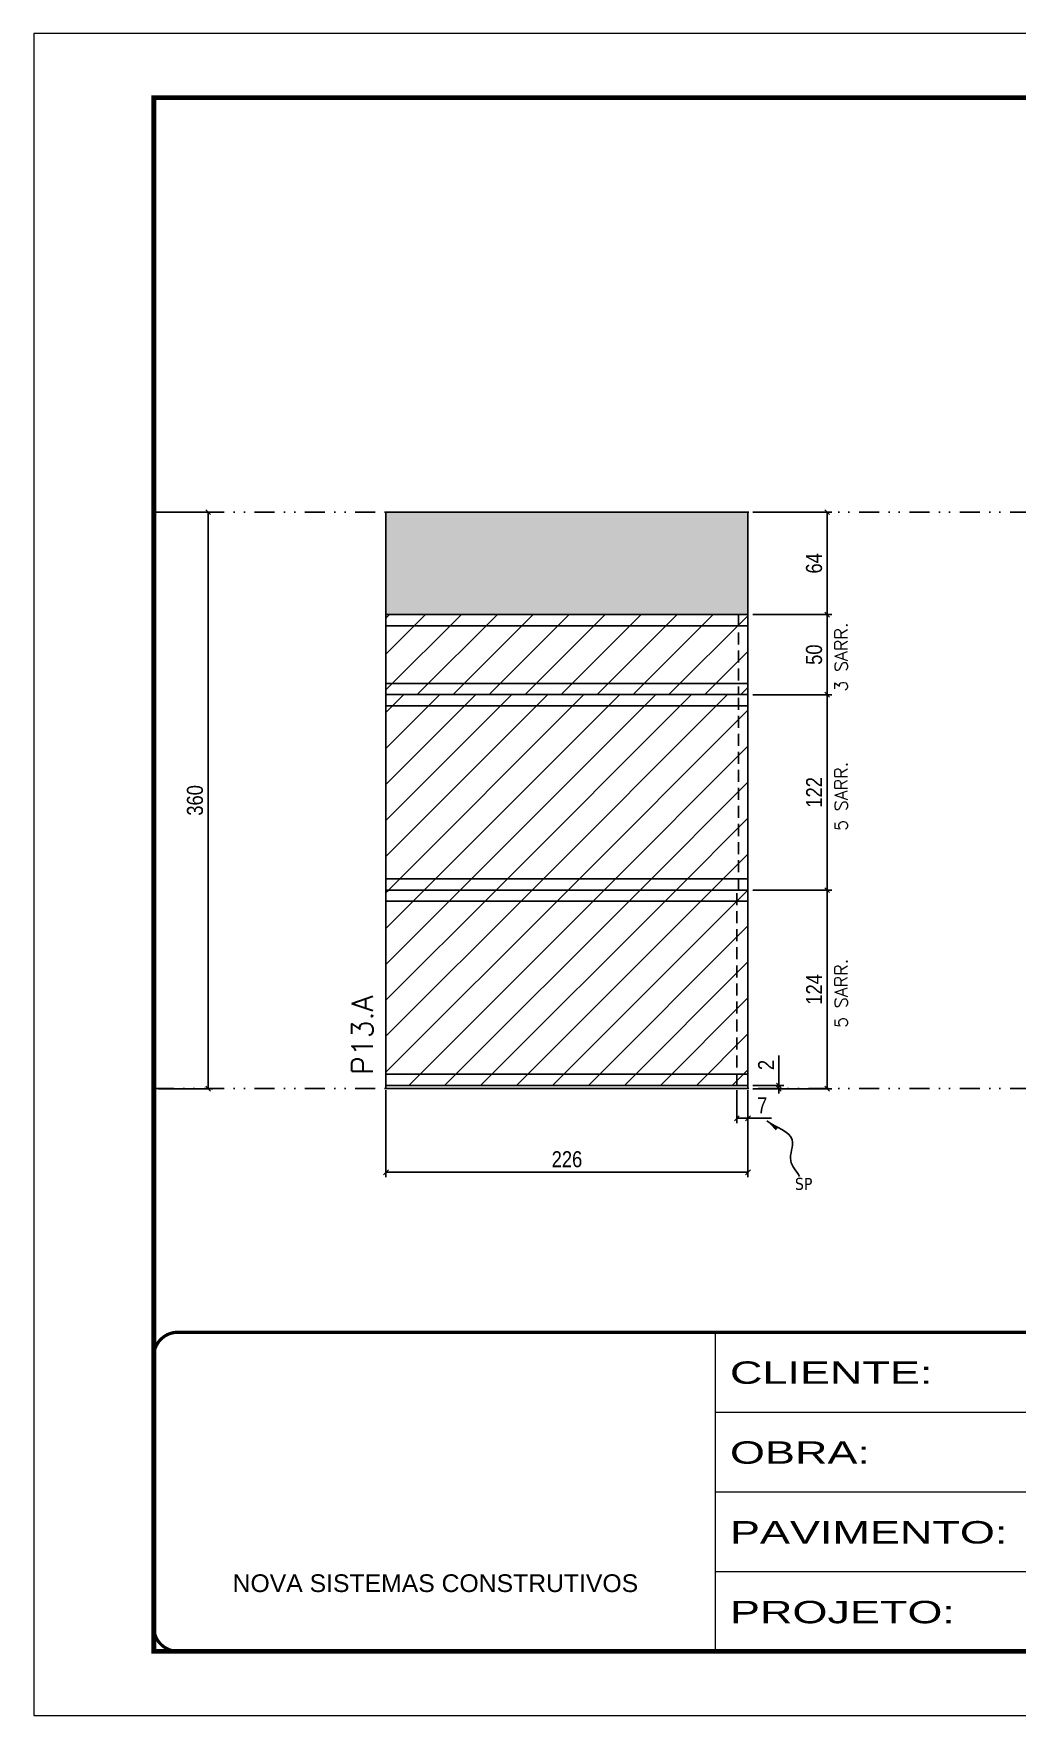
# Model space of a CAD drawing. Extents: x 2949 to 9203, y -16089 to 12527.
# Drawn here: x 2949 to 3563, y -6900 to -5850 of the extents above; entities that cross this region are included whole.
import ezdxf

# ---------------------------------------------------------------- set-up
doc = ezdxf.new("R2010")
doc.units = 0
for name, pattern in [('CONTINUO', [0]), ('DASHED', [0.75, 0.5, -0.25]), ('DIVIDE2', [0.625, 0.25, -0.125, 0, -0.125, 0, -0.125]), ('HIDDEN', [0.375, 0.25, -0.125])]:
    doc.linetypes.add(name, pattern=pattern)
for name, color, linetype in [('COTA', 241, 'Continuous'), ('Nível', 160, 'Continuous'), ('Painéis', 200, 'Continuous'), ('Romaneio', 10, 'Continuous'), ('SARR_2.2x7', 40, 'Continuous'), ('Sarrafo de Pressão', 42, 'HIDDEN'), ('texto', 7, 'Continuous')]:
    doc.layers.add(name, color=color, linetype=linetype)
for name, color, linetype, lineweight in [('Folhas', 255, 'Continuous', 9), ('Hachura', 251, 'Continuous', 9), ('SARRAFO DE PRESSAO', 251, 'DASHED', 9), ('Texto Seção', 7, 'Continuous', 15)]:
    doc.layers.add(name, color=color, linetype=linetype, lineweight=lineweight)
doc.styles.add('ARIAL', font='arial.ttf')
doc.styles.add('COTA TECNICA', font='techl___.ttf', dxfattribs={"height": 10})
doc.styles.add('COTA TECNICA-50', font='techl___.ttf', dxfattribs={"height": 10})
doc.styles.add('REGUA-120', font='ROMANS.shx', dxfattribs={"height": 15})
doc.styles.add('ROMANS', font='romans.shx')
doc.styles.get("Standard").update_dxf_attribs({"font": 'arial.ttf'})
doc.styles.add('Tecnologia', font='')
doc.styles.get('Tecnologia').set_extended_font_data('Forgotten Futurist')
doc.dimstyles.new('COTA PAINEL-50', dxfattribs={"dimtxt": 10, "dimasz": 3, "dimexe": 3, "dimexo": 3, "dimgap": 3, "dimtad": 1, "dimdec": 1, "dimzin": 12, "dimdsep": 46, "dimtxsty": 'COTA TECNICA-50', "dimblk1": 'OBLIQUE', "dimblk2": 'OBLIQUE', "dimsah": 1, "dimcen": 0.9, "dimclrd": 4, "dimclre": 4, "dimclrt": 240, "dimadec": 1, "dimazin": 3, "dimtfac": 1, "dimtdec": 1, "dimtmove": 0, "dimatfit": 3, "dimfxl": 1, "dimtolj": 1, "dimtzin": 12, "dimarcsym": 0})
doc.dimstyles.new('PAINEL', dxfattribs={"dimtxt": 10, "dimasz": 3, "dimexe": 3, "dimexo": 3, "dimgap": 3, "dimtad": 1, "dimdec": 1, "dimzin": 12, "dimdsep": 46, "dimtxsty": 'COTA TECNICA', "dimblk1": 'OBLIQUE', "dimblk2": 'OBLIQUE', "dimsah": 1, "dimcen": 0.9, "dimclrd": 4, "dimclre": 4, "dimclrt": 240, "dimadec": 1, "dimazin": 3, "dimtfac": 1, "dimtdec": 1, "dimtmove": 0, "dimatfit": 3, "dimfxl": 1, "dimtolj": 1, "dimtzin": 12, "dimarcsym": 0})
doc.dimstyles.get("Standard").update_dxf_attribs({"dimtxt": 0.18, "dimasz": 0.18, "dimexe": 0.18, "dimexo": 0.0625, "dimgap": 0.09, "dimtad": 0, "dimtih": 1, "dimtoh": 1, "dimdec": 4, "dimzin": 0, "dimdsep": 46, "dimtxsty": 'Standard', "dimcen": 0.09, "dimadec": 0, "dimazin": 0, "dimtfac": 1, "dimtdec": 4, "dimtofl": 0, "dimtmove": 0, "dimatfit": 3, "dimfxl": 1, "dimtolj": 1, "dimtzin": 0, "dimarcsym": 0})
pattern_1 = [(45, (-129255.467, -38793.522), (-11.2253202, 11.2253202), [])]

# ---------------------------------------------------------------- blocks, each defined once
blk = doc.blocks.new('9999999999')
at = {"color": 30, "linetype": 'CONTINUO'}
for p, q in [((98564.6, 34230.2), (98564.6, 34429.4)), ((98564.6, 34379.6), (99584, 34379.6)), ((98564.6, 34329.8), (99488, 34329.8)), ((98564.6, 34280), (99488, 34280))]:
    blk.add_line(p, q, dxfattribs=at)
at = {"color": 30, "linetype": 'CONTINUO', "const_width": 2}
blk.add_lwpolyline([(99584, 34230.2), (99584, 34414.4, 0.414214), (99569, 34429.4), (98229, 34429.4, 0.414214), (98214, 34414.4), (98214, 34245.2, 0.414214), (98229, 34230.2), (99584, 34230.2)], format="xyb", dxfattribs=at)
at = {"layer": 'Folhas'}
blk.add_lwpolyline([(98139, 34190.2), (99624, 34190.2), (99624, 35240.2), (98139, 35240.2)], close=True, dxfattribs=at)
at = {"layer": 'Folhas', "color": 30, "const_width": 3}
blk.add_lwpolyline([(98214, 34230.2), (99584, 34230.2), (99584, 35200.2), (98214, 35200.2)], close=True, dxfattribs=at)
at = {"color": 7, "linetype": 'Continuous', "ltscale": 5, "style": 'ARIAL'}
blk.add_text('NOVA SISTEMAS CONSTRUTIVOS', height=11.059, dxfattribs=at).set_placement((98263.2, 34267.2))
at = {"layer": 'Folhas', "color": 7, "style": 'Tecnologia', "width": 1.5}
for s, p in [('CLIENTE:', (98573.7, 34397.2)), ('OBRA:', (98573.7, 34347.3)), ('PAVIMENTO:', (98573.7, 34297.5)), ('PROJETO:', (98573.7, 34247.7))]:
    blk.add_text(s, height=14, dxfattribs=at).set_placement(p)
blk = doc.blocks.new('_Oblique')
at = {"color": 0, "linetype": 'ByBlock', "lineweight": -2}
blk.add_line((-0.5, -0.5), (0.5, 0.5), dxfattribs=at)
blk = doc.blocks.new('*D2246')
at = {"layer": 'COTA', "color": 4, "linetype": 'ByBlock', "lineweight": -2, "transparency": 16777216}
for p, q in [((3027, -6149.2), (3061, -6149.2)), ((3058, -6149.2), (3058, -6509.2)), ((3027, -6509.2), (3061, -6509.2))]:
    blk.add_line(p, q, dxfattribs=at)
at = {"layer": 'Defpoints', "color": 0, "linetype": 'ByBlock', "transparency": 16777216}
for p in [(3024, -6149.2), (3024, -6509.2), (3058, -6509.2)]:
    blk.add_point(p, dxfattribs=at)
at = {"layer": 'COTA', "color": 4, "linetype": 'ByBlock', "lineweight": -2, "transparency": 16777216, "xscale": 3, "yscale": 3, "zscale": 3}
for p, rotation in [((3058, -6149.2), 90), ((3058, -6509.2), 270)]:
    blk.add_blockref('_Oblique', p, dxfattribs=dict(at, rotation=rotation))
at = {"layer": 'COTA', "color": 240, "linetype": 'ByBlock', "transparency": 16777216, "insert": (3049.8, -6329.2), "char_height": 10, "attachment_point": 5, "rotation": 90, "style": 'COTA TECNICA'}
blk.add_mtext('\\A1;360', dxfattribs=at)
blk = doc.blocks.new('*D2214')
at = {"layer": 'COTA', "color": 4, "lineweight": -2, "transparency": 16777216}
for p, q in [((3169, -6510.2), (3169, -6564.4)), ((3395, -6510.2), (3395, -6564.4)), ((3395, -6561.4), (3169, -6561.4))]:
    blk.add_line(p, q, dxfattribs=at)
at = {"layer": 'Defpoints', "color": 0, "transparency": 16777216}
for p in [(3169, -6507.2), (3395, -6507.2), (3169, -6561.4)]:
    blk.add_point(p, dxfattribs=at)
at = {"layer": 'COTA', "color": 4, "lineweight": -2, "transparency": 16777216, "xscale": 3, "yscale": 3, "zscale": 3, "rotation": 180}
blk.add_blockref('_Oblique', (3169, -6561.4), dxfattribs=at)
at = {"layer": 'COTA', "color": 4, "lineweight": -2, "transparency": 16777216, "xscale": 3, "yscale": 3, "zscale": 3}
blk.add_blockref('_Oblique', (3395, -6561.4), dxfattribs=at)
at = {"layer": 'COTA', "color": 240, "transparency": 16777216, "insert": (3282, -6553.3), "char_height": 10, "attachment_point": 5, "style": 'COTA TECNICA'}
blk.add_mtext('\\A1;226', dxfattribs=at)
blk = doc.blocks.new('*D2215')
at = {"layer": 'COTA', "color": 4, "lineweight": -2, "transparency": 16777216}
for p, q in [((3388, -6510.2), (3388, -6530.7)), ((3395, -6512.2), (3395, -6530.7)), ((3388, -6527.7), (3395, -6527.7)), ((3395, -6527.7), (3409.7, -6527.7))]:
    blk.add_line(p, q, dxfattribs=at)
at = {"layer": 'Defpoints', "color": 0, "transparency": 16777216}
for p in [(3388, -6507.2), (3395, -6509.2), (3395, -6527.7)]:
    blk.add_point(p, dxfattribs=at)
at = {"layer": 'COTA', "color": 4, "lineweight": -2, "transparency": 16777216, "xscale": 3, "yscale": 3, "zscale": 3, "rotation": 180}
blk.add_blockref('_Oblique', (3388, -6527.7), dxfattribs=at)
at = {"layer": 'COTA', "color": 4, "lineweight": -2, "transparency": 16777216, "xscale": 3, "yscale": 3, "zscale": 3}
blk.add_blockref('_Oblique', (3395, -6527.7), dxfattribs=at)
at = {"layer": 'COTA', "color": 240, "transparency": 16777216, "insert": (3403.9, -6519.6), "char_height": 10, "attachment_point": 5, "style": 'COTA TECNICA-50'}
blk.add_mtext('\\A1;7', dxfattribs=at)
blk = doc.blocks.new('*D2216')
at = {"layer": 'Defpoints', "color": 0, "linetype": 'ByBlock', "transparency": 16777216}
for p in [(3395, -6385.2), (3444.4, -6385.2), (3395, -6509.2)]:
    blk.add_point(p, dxfattribs=at)
at = {"layer": 'Romaneio', "color": 4, "linetype": 'ByBlock', "lineweight": -2, "transparency": 16777216}
for p, q in [((3398, -6385.2), (3447.4, -6385.2)), ((3444.4, -6509.2), (3444.4, -6385.2)), ((3398, -6509.2), (3447.4, -6509.2))]:
    blk.add_line(p, q, dxfattribs=at)
at = {"layer": 'Romaneio', "color": 4, "linetype": 'ByBlock', "lineweight": -2, "transparency": 16777216, "xscale": 3, "yscale": 3, "zscale": 3}
for p, rotation in [((3444.4, -6385.2), 90), ((3444.4, -6509.2), 270)]:
    blk.add_blockref('_Oblique', p, dxfattribs=dict(at, rotation=rotation))
at = {"layer": 'Romaneio', "color": 240, "linetype": 'ByBlock', "transparency": 16777216, "insert": (3436.3, -6447.2), "char_height": 10, "attachment_point": 5, "rotation": 90, "style": 'COTA TECNICA'}
blk.add_mtext('\\A1;124', dxfattribs=at)
blk = doc.blocks.new('*D2217')
at = {"layer": 'COTA', "color": 4, "lineweight": -2, "transparency": 16777216}
for p, q in [((3414.3, -6507.2), (3414.3, -6488.4)), ((3398, -6507.2), (3417.3, -6507.2)), ((3398, -6509.2), (3417.3, -6509.2)), ((3414.3, -6509.2), (3414.3, -6507.2)), ((3414.3, -6509.2), (3414.3, -6512.2))]:
    blk.add_line(p, q, dxfattribs=at)
at = {"layer": 'Defpoints', "color": 0, "transparency": 16777216}
for p in [(3395, -6507.2), (3395, -6509.2), (3414.3, -6509.2)]:
    blk.add_point(p, dxfattribs=at)
at = {"layer": 'COTA', "color": 4, "lineweight": -2, "transparency": 16777216, "xscale": 3, "yscale": 3, "zscale": 3}
for p, rotation in [((3414.3, -6507.2), 270), ((3414.3, -6509.2), 90)]:
    blk.add_blockref('_Oblique', p, dxfattribs=dict(at, rotation=rotation))
at = {"layer": 'COTA', "color": 240, "transparency": 16777216, "insert": (3406.3, -6494.4), "char_height": 10, "attachment_point": 5, "rotation": 90, "style": 'COTA TECNICA-50'}
blk.add_mtext('\\A1;2', dxfattribs=at)
blk = doc.blocks.new('*D2239')
at = {"layer": 'COTA', "color": 4, "linetype": 'ByBlock', "lineweight": -2, "transparency": 16777216}
for p, q in [((3398, -6263.2), (3447.4, -6263.2)), ((3444.4, -6263.2), (3444.4, -6385.2)), ((3398, -6385.2), (3447.4, -6385.2))]:
    blk.add_line(p, q, dxfattribs=at)
at = {"layer": 'Defpoints', "color": 0, "linetype": 'ByBlock', "transparency": 16777216}
for p in [(3395, -6263.2), (3395, -6385.2), (3444.4, -6385.2)]:
    blk.add_point(p, dxfattribs=at)
at = {"layer": 'COTA', "color": 4, "linetype": 'ByBlock', "lineweight": -2, "transparency": 16777216, "xscale": 3, "yscale": 3, "zscale": 3}
for p, rotation in [((3444.4, -6263.2), 90), ((3444.4, -6385.2), 270)]:
    blk.add_blockref('_Oblique', p, dxfattribs=dict(at, rotation=rotation))
at = {"layer": 'COTA', "color": 240, "linetype": 'ByBlock', "transparency": 16777216, "insert": (3436.3, -6324.2), "char_height": 10, "attachment_point": 5, "rotation": 90, "style": 'COTA TECNICA'}
blk.add_mtext('\\A1;122', dxfattribs=at)
blk = doc.blocks.new('*D2240')
at = {"layer": 'COTA', "color": 4, "linetype": 'ByBlock', "lineweight": -2, "transparency": 16777216}
for p, q in [((3398, -6149.2), (3447.4, -6149.2)), ((3444.4, -6149.2), (3444.4, -6213.2)), ((3398, -6213.2), (3447.4, -6213.2))]:
    blk.add_line(p, q, dxfattribs=at)
at = {"layer": 'Defpoints', "color": 0, "linetype": 'ByBlock', "transparency": 16777216}
for p in [(3395, -6149.2), (3395, -6213.2), (3444.4, -6213.2)]:
    blk.add_point(p, dxfattribs=at)
at = {"layer": 'COTA', "color": 4, "linetype": 'ByBlock', "lineweight": -2, "transparency": 16777216, "xscale": 3, "yscale": 3, "zscale": 3}
for p, rotation in [((3444.4, -6149.2), 90), ((3444.4, -6213.2), 270)]:
    blk.add_blockref('_Oblique', p, dxfattribs=dict(at, rotation=rotation))
at = {"layer": 'COTA', "color": 240, "linetype": 'ByBlock', "transparency": 16777216, "insert": (3436.3, -6181.2), "char_height": 10, "attachment_point": 5, "rotation": 90, "style": 'COTA TECNICA'}
blk.add_mtext('\\A1;64', dxfattribs=at)
blk = doc.blocks.new('*D2252')
at = {"layer": 'COTA', "color": 4, "lineweight": -2, "transparency": 16777216}
for p, q in [((3398, -6213.2), (3447.4, -6213.2)), ((3444.4, -6263.2), (3444.4, -6213.2)), ((3398, -6263.2), (3447.4, -6263.2))]:
    blk.add_line(p, q, dxfattribs=at)
at = {"layer": 'Defpoints', "color": 0, "transparency": 16777216}
for p in [(3395, -6213.2), (3444.4, -6213.2), (3395, -6263.2)]:
    blk.add_point(p, dxfattribs=at)
at = {"layer": 'COTA', "color": 4, "lineweight": -2, "transparency": 16777216, "xscale": 3, "yscale": 3, "zscale": 3}
for p, rotation in [((3444.4, -6213.2), 90), ((3444.4, -6263.2), 270)]:
    blk.add_blockref('_Oblique', p, dxfattribs=dict(at, rotation=rotation))
at = {"layer": 'COTA', "color": 240, "transparency": 16777216, "insert": (3436.3, -6238.2), "char_height": 10, "attachment_point": 5, "rotation": 90, "style": 'COTA TECNICA'}
blk.add_mtext('\\A1;50', dxfattribs=at)

msp = doc.modelspace()

# ---------------------------------------------------------------- hatches: boundary and pattern name
at = {"layer": 'COTA', "linetype": 'ByBlock'}
h = msp.add_hatch(dxfattribs=at)
h.set_pattern_fill('AR-CONC', color=256, scale=0.03)
h.set_pattern_definition([(50, (-129255.4665, -36482.372), (5.46554007, -0.47817257), [0.5715, -6.2865]), (355, (-129255.4665, -36482.372), (-1.05730264, 5.73170536), [0.4572, -5.02921753]), (100.4514447, (-129255.011, -36482.4117), (4.40823741, 5.25353256), [0.48570026, -5.34270734]), (46.1842, (-129255.4665, -36480.848), (8.13237123, -1.26126984), [0.85725, -9.42975]), (96.6355576, (-129254.789, -36480.953), (7.122124, 7.42278374), [0.7285507, -8.01406824]), (351.184151, (-129255.4665, -36480.848), (7.122124, 7.42278374), [0.685799, -7.54379196]), (21, (-129254.7045, -36481.229), (4.54843174, -3.06795595), [0.5715, -6.2865]), (326, (-129254.7045, -36481.229), (1.85406085, 5.52563898), [0.4572, -5.0292]), (71.451445, (-129254.3255, -36481.4845), (6.40249258, 2.45768307), [0.48570026, -5.34269813]), (37.5, (-129255.4665, -36482.3718), (0.092658098, 2.536651166), [0, -4.96824, 0, -5.1054, 0, -5.04825]), (7.5, (-129255.4665, -36482.3718), (2.004589875, 3.005417245), [0, -2.91084, 0, -4.85394, 0, -1.92405]), (327.5, (-129257.1658, -36482.3718), (4.067717855, -0.17186232), [0, -1.905, 0, -5.9436, 0, -7.8867]), (317.5, (-129257.9278, -36482.3718), (4.44387544, 0.76279473), [0, -2.4765, 0, -3.94716, 0, -5.6007])])
h.paths.add_polyline_path([(3169, -6149.18), (3169, -6213.18), (3395, -6213.18), (3395, -6149.18)])
at = {"layer": 'Hachura', "linetype": 'ByBlock'}
h = msp.add_hatch(dxfattribs=at)
h.set_pattern_fill('ANSI31', color=256, scale=5)
h.paths.add_polyline_path([(3395, -6213.18), (3169, -6213.18), (3169, -6263.18), (3395, -6263.18)])
h = msp.add_hatch(dxfattribs=at)
h.set_pattern_fill('ANSI31', color=256, scale=5)
h.set_pattern_definition(pattern_1)
h.paths.add_polyline_path([(3395, -6385.18), (3395, -6263.18), (3169, -6263.18), (3169, -6385.18)])
h = msp.add_hatch(dxfattribs=at)
h.set_pattern_fill('ANSI31', color=256, scale=5)
h.set_pattern_definition(pattern_1)
h.paths.add_polyline_path([(3169, -6385.18), (3169, -6507.18), (3395, -6507.18), (3395, -6385.18)])

# ---------------------------------------------------------------- linework, layer by layer
at = {"layer": 'COTA', "linetype": 'ByBlock'}
for p, q in [((3169, -6213.18), (3169, -6149.18)), ((3169, -6149.18), (3395, -6149.18)), ((3395, -6213.18), (3395, -6149.18)), ((3395, -6263.18), (3395, -6263.18))]:
    msp.add_line(p, q, dxfattribs=at)
at = {"layer": 'Nível', "color": 4, "linetype": 'DIVIDE2', "ltscale": 50}
for p, q in [((3024.03, -6149.18), (4394.03, -6149.18)), ((3024.03, -6509.18), (4394.03, -6509.18))]:
    msp.add_line(p, q, dxfattribs=at)
at = {"layer": 'Painéis'}
for p, q in [((3169, -6213.18), (3395, -6213.18)), ((3169, -6263.18), (3169, -6213.18)), ((3395, -6213.18), (3395, -6263.18))]:
    msp.add_line(p, q, dxfattribs=at)
at = {"layer": 'Painéis', "linetype": 'ByBlock'}
for p, q in [((3169, -6263.18), (3169, -6509.18)), ((3395, -6263.18), (3169, -6263.18)), ((3169, -6263.18), (3395, -6263.18)), ((3361, -6263.18), (3361, -6263.18)), ((3395, -6263.18), (3395, -6509.18)), ((3395, -6385.18), (3169, -6385.18)), ((3395, -6507.18), (3169, -6507.18)), ((3395, -6509.18), (3169, -6509.18))]:
    msp.add_line(p, q, dxfattribs=at)
at = {"layer": 'SARR_2.2x7'}
for p, q in [((3169, -6220.18), (3395, -6220.18)), ((3169, -6256.18), (3395, -6256.18)), ((3395, -6270.18), (3169, -6270.18)), ((3395, -6378.18), (3169, -6378.18)), ((3395, -6392.18), (3169, -6392.18)), ((3395, -6500.18), (3169, -6500.18))]:
    msp.add_line(p, q, dxfattribs=at)
at = {"layer": 'Sarrafo de Pressão', "ltscale": 30}
for p, q in [((3389, -6213.18), (3389, -6263.18)), ((3389, -6385.18), (3389, -6263.18)), ((3388, -6507.18), (3388, -6385.18))]:
    msp.add_line(p, q, dxfattribs=at)

# ---------------------------------------------------------------- block references
at = {"layer": 'SARRAFO DE PRESSAO', "color": 6, "linetype": 'ByBlock'}
msp.add_blockref('9999999999', (-95189.94, -41090.67), dxfattribs=at)

# ---------------------------------------------------------------- texts
at = {"layer": 'texto', "color": 0, "insert": (3429.78, -6568.68), "char_height": 7.5, "attachment_point": 5}
msp.add_mtext('{\\fTahoma|b0|i0|c0|p34;\\C4;SP}', dxfattribs=at)
at = {"layer": 'Texto Seção', "linetype": 'Continuous', "style": 'ROMANS'}
for s, p in [('3 SARR.', (3457.15, -6261.34)), ('5 SARR.', (3457.15, -6348.27)), ('5 SARR.', (3457.15, -6471.27))]:
    msp.add_text(s, height=8, rotation=90, dxfattribs=at).set_placement(p)
at = {"layer": 'Texto Seção', "style": 'REGUA-120'}
msp.add_text('P13.A', height=13, rotation=90, dxfattribs=at).set_placement((3160.78, -6500.55))

# ---------------------------------------------------------------- dimensions: what is measured, and where the dimension line sits
at = {"layer": 'COTA', "linetype": 'ByBlock'}
for base, p1, p2, picture, middle in [((3058.03, -6509.18), (3024.03, -6149.18), (3024.03, -6509.18), '*D2246', (3049.81, -6329.18)), ((3444.37, -6213.18), (3395, -6149.18), (3395, -6213.18), '*D2240', (3436.27, -6181.18)), ((3444.37, -6385.18), (3395, -6263.18), (3395, -6385.18), '*D2239', (3436.31, -6324.18))]:
    dim = msp.add_linear_dim(base=base, p1=p1, p2=p2, angle=90, dimstyle='PAINEL', dxfattribs=at)
    dim.commit()
    dim.dimension.update_dxf_attribs({"geometry": picture, "text_midpoint": middle})
at = {"layer": 'COTA'}
dim = msp.add_linear_dim(base=(3444.37, -6213.18), p1=(3395, -6263.18), p2=(3395, -6213.18), angle=90, dimstyle='PAINEL', dxfattribs=at)
dim.commit()
dim.dimension.update_dxf_attribs({"geometry": '*D2252', "text_midpoint": (3436.26, -6238.18)})
dim = msp.add_linear_dim(base=(3414.26, -6509.18), p1=(3395, -6507.18), p2=(3395, -6509.18), angle=90, dimstyle='COTA PAINEL-50', dxfattribs=at)
dim.commit()
dim.dimension.update_dxf_attribs({"geometry": '*D2217', "text_midpoint": (3414.26, -6494.44), "dimtype": 160})
dim = msp.add_linear_dim(base=(3169, -6561.36), p1=(3395, -6507.18), p2=(3169, -6507.18), angle=180, dimstyle='PAINEL', override={"dimarcsym": 2}, dxfattribs=at)
dim.commit()
dim.dimension.update_dxf_attribs({"geometry": '*D2214', "text_midpoint": (3282, -6553.26)})
dim = msp.add_linear_dim(base=(3395, -6527.69), p1=(3388, -6507.18), p2=(3395, -6509.18), dimstyle='COTA PAINEL-50', dxfattribs=at)
dim.commit()
dim.dimension.update_dxf_attribs({"geometry": '*D2215', "text_midpoint": (3403.87, -6519.62)})
at = {"layer": 'Romaneio', "linetype": 'ByBlock'}
dim = msp.add_aligned_dim(p1=(3395, -6509.18), p2=(3395, -6385.18), distance=-49.37, dimstyle='PAINEL', dxfattribs=at)
dim.commit()
dim.dimension.update_dxf_attribs({"geometry": '*D2216', "text_midpoint": (3436.3, -6447.18)})

# ---------------------------------------------------------------- leaders
at = {"layer": 'COTA', "path_type": 1}
msp.add_leader([(3406.83, -6529.36), (3422.62, -6541.2), (3421.69, -6554.21), (3427.24, -6563.99)], dimstyle='Standard', override={"dimasz": 8}, dxfattribs=at)

doc.saveas('drawing.dxf')
